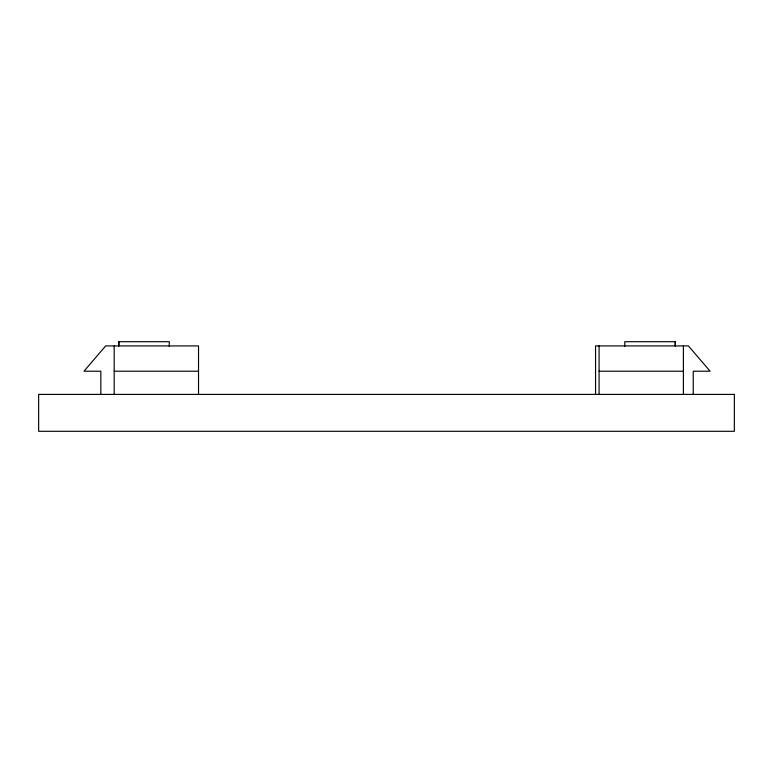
<?xml version="1.0" encoding="UTF-8"?>
<svg xmlns="http://www.w3.org/2000/svg" width="773" height="773" viewBox="0 0 773 773"><rect width="100%" height="100%" fill="white"/><g stroke="black" fill="none" stroke-linecap="round" stroke-linejoin="round"><path stroke-width="1.16" d="M118.82 341.705L118.81 345.918L118.82 341.705L169.297 341.705L169.297 346.497M624.777 346.497L624.787 341.705L675.264 341.705L675.264 345.918L675.264 341.705M114.191 371.214L198.526 371.214M599.075 371.214L683.4 371.214M693.236 394.404L693.236 371.214L710.107 371.214L688.424 345.918L595.558 345.918L595.558 394.404M683.4 345.918L683.4 394.404M599.075 345.918L599.075 394.404M198.526 394.404L198.526 345.918L105.659 345.918L83.977 371.214L100.838 371.214L100.838 394.404M114.191 345.918L114.191 394.404M734.35 394.404L38.65 394.404L38.65 431.295L734.35 431.295L734.35 394.404"/></g></svg>
